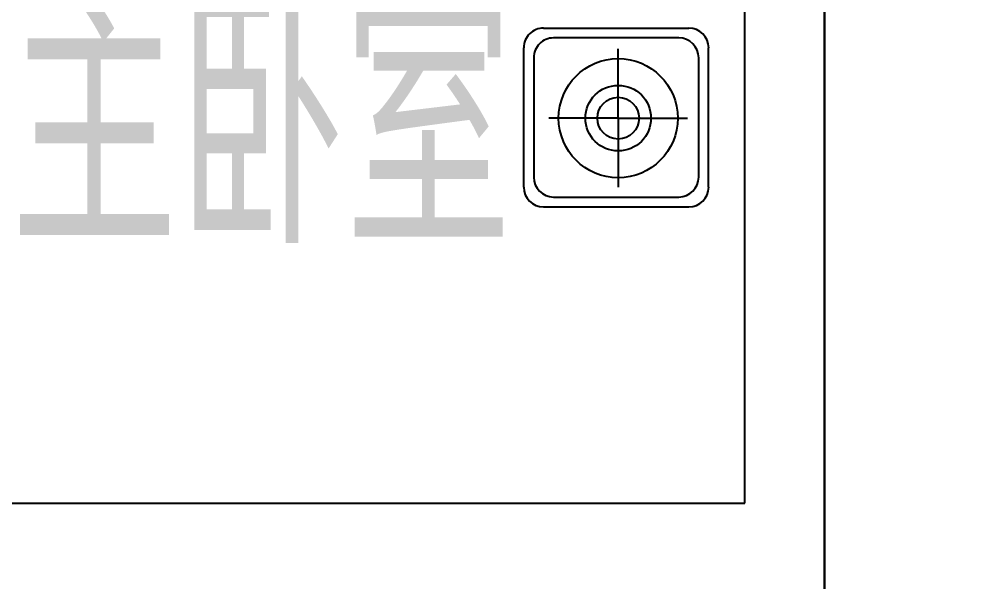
# Model space of a CAD drawing. Header units: millimetres. Extents: x 1143 to 39838, y 578 to 35727.
# Drawn here: x 30366 to 32789, y 24242 to 25655 of the extents above; entities that cross this region are included whole.
import ezdxf

# ---------------------------------------------------------------- set-up
doc = ezdxf.new("R2010")
doc.units = ezdxf.units.MM
for name, color, linetype in [('JJ', 8, 'Continuous'), ('PUB_WINDW', 7, 'Continuous'), ('T', 7, 'Continuous'), ('WALL', 255, 'Continuous'), ('WINDOW', 2, 'Continuous')]:
    doc.layers.add(name, color=color, linetype=linetype)
doc.styles.add('DIM_FONT', font='SIMPLEX', dxfattribs={"width": 0.8})
doc.styles.add('HZ', font='txt', dxfattribs={"width": 0.7, "height": 5, "bigfont": 'hztxt'})
doc.styles.get("Standard").update_dxf_attribs({"font": 'arial.ttf'})

# ---------------------------------------------------------------- blocks, each defined once
blk = doc.blocks.new('A$C578550E8')
at = {"layer": 'JJ'}
for p, q in [((399.8, 464.6, -1600), (49.9, 464.6, -1600)), ((374.8, 439.7, -1600), (74.8, 439.7, -1600)), ((0, 49.9, -1600), (0, 414.8, -1600)), ((449.6, 49.9, -1600), (449.6, 414.8, -1600)), ((24.9, 389.8, -1600), (24.9, 74.8, -1600)), ((226.5, 237.3, -1600), (226.5, 411.1, -1600)), ((424.7, 74.8, -1600), (424.7, 389.8, -1600)), ((226.5, 237.3, -1600), (52.7, 237.3, -1600)), ((226.5, 237.3, -1600), (226.5, 63.4, -1600)), ((226.5, 237.3, -1600), (400.3, 237.3, -1600)), ((74.8, 24.9, -1600), (374.8, 24.9, -1600)), ((399.8, 0, -1600), (49.9, 0, -1600))]:
    blk.add_line(p, q, dxfattribs=at)
for radius in [149.6, 82.4, 52.4]:
    blk.add_circle((226.5, 237.3, -1600), radius, dxfattribs=at)
for centre, start, end in [((49.9, 414.8, -1600), 90, 180), ((399.8, 414.8, -1600), 360, 90), ((74.8, 389.8, -1600), 90, 180), ((374.8, 389.8, -1600), 360, 90), ((74.8, 74.8, -1600), 180, 270), ((374.8, 74.8, -1600), 270, 360), ((49.9, 49.9, -1600), 180, 270), ((399.8, 49.9, -1600), 270, 360)]:
    blk.add_arc(centre, 49.9, start, end, dxfattribs=at)
blk = doc.blocks.new('1T4F81聚福元')
at = {"layer": 'WALL'}
for p, q in [((7000, -5000), (7000, -600)), ((7200, -5000), (7200, -600)), ((4900, -5000), (7000, -5000)), ((7200, -7600), (7200, -5000))]:
    blk.add_line(p, q, dxfattribs=at)
at = {"layer": 'WINDOW'}
blk.add_lwpolyline([(3410.1, -10300), (4900, -10300), (4900, -10700), (7600, -10700), (7600, -9600), (7200, -9600), (7200, -600), (4700, -600), (4700, -155.7), (4600, -155.7), (4600, -1000), (0, -1000)], dxfattribs=at)
blk.add_lwpolyline([(-100, -4400), (-200, -4400), (-200, 800), (0, 800), (0, -1000), (7200, -1000), (7200, -10200), (7200, -10300), (1326, -10300), (1326, -11600), (-1616, -11600), (-1616, -9600), (-2816, -9600), (-2816, -7600), (-2816, -7500), (-100, -7500)], close=True, dxfattribs=at)
at = {"layer": 'JJ', "rotation": 270}
blk.add_blockref('A$C578550E8', (6444.1, -3805.9, 1600), dxfattribs=at)
at = {"style": 'DIM_FONT', "oblique": -180, "text_generation_flag": 4, "width": 0.8, "flags": 9}
for tag, p, rotation in [('XSIZE', (1326.3, -15051.1), 135), ('YSIZE', (1326.3, -15051.1), 135), ('XSIZE', (3900.1, -18100), 45), ('YSIZE', (3900.1, -18100), 45)]:
    blk.add_attdef(tag, p, '', height=0.5, rotation=rotation, dxfattribs=at)
at = {"layer": 'JJ', "oblique": -180, "text_generation_flag": 4, "width": 0.8, "flags": 9}
for p in [(1764.7, -14093.6), (2339, -19893.8)]:
    blk.add_attdef('XSIZE', p, '', height=0.441, dxfattribs=at)
blk.add_attdef('XSIZE', (-13521.8, -18540), '', height=0.441, rotation=90, dxfattribs=at)
at = {"layer": 'T', "style": 'HZ', "width": 0.7}
blk.add_text('主卧室', height=600, dxfattribs=at).set_placement((5154.3, -4350.6))

msp = doc.modelspace()

# ---------------------------------------------------------------- block references
at = {"layer": 'PUB_WINDW'}
msp.add_blockref('1T4F81聚福元', (25189.3, 29439.1), dxfattribs=at)

doc.saveas('drawing.dxf')
